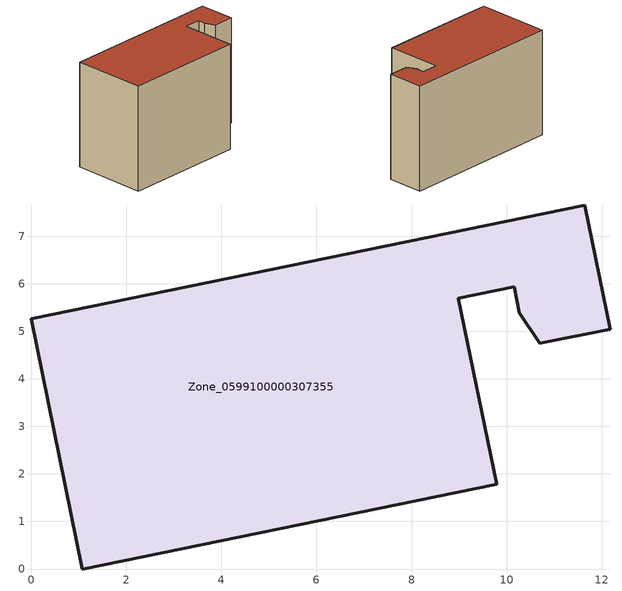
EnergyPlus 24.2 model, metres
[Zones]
Zone_0599100000307355
 floor ground (C_G): 12.18,5.05 10.7,4.75 10.27,5.39 10.16,5.94 8.98,5.7 9.79,1.78 1.07,0 0,5.27 11.65,7.66 z0
 wall outside (C_F): 1.07,0 9.79,1.78 8.98,5.7 10.16,5.94 10.27,5.39 10.7,4.75 12.18,5.05 11.65,7.66 0,5.27 1.07,0 z0:7.75
 roof outside (C_R): 10.7,4.75 12.18,5.05 11.65,7.66 0,5.27 1.07,0 9.79,1.78 8.98,5.7 10.16,5.94 10.27,5.39 z7.75
[BUILDING]
Pand.0599100000307355: North Axis=0; Terrain=City; Loads Convergence Tolerance Value=0.04; Temperature Convergence Tolerance Value=0.4; Solar Distribution=FullExterior; Maximum Number of Warmup Days=25; Minimum Number of Warmup Days=1
[Site:Location]
Rotterdam.The.Hague.AP_ZH_NLD Design_Conditions: Latitude=51.96; Longitude=4.45; Time Zone=1; Elevation=-4.5
[SITE:GROUNDTEMPERATURE:BUILDINGSURFACE]
18, 18, 18, 18, 18, 18, 18, 18, 18, 18, 18, 18
[MATERIAL] Thermal Absorptance=0.9; Solar Absorptance=0.7; Visible Absorptance=0.7
Name | Roughness | Thickness | Conductivity | Density | Specific Heat
G.TI.1975-1991 | MediumSmooth | 0.15 | 0.288461 | 540 | 1210
F.TI.1975-1991 | Rough | 0.3 | 0.230769 | 1920 | 840
R.TI.1975-1991 | MediumRough | 0.2 | 0.153846 | 1500 | 1000
[CONSTRUCTION]
C_G: G.TI.1975-1991
C_F: F.TI.1975-1991
C_R: R.TI.1975-1991
[ZONE]
Zone_0599100000307355: Type=1; Multiplier=1; Ceiling Height=Autocalculate; Volume=Autocalculate; Floor Area=autocalculate; Part of Total Floor Area=Yes
[ZONEINFILTRATION:DESIGNFLOWRATE]
Infil_Zone_0599100000307355: Zone or ZoneList or Space or SpaceList=Zone_0599100000307355; Schedule=AlwaysOn; Design Flow Rate Calculation Method=Flow/Area; Flow Rate per Floor Area=0.003; Constant Term Coefficient=1; Temperature Term Coefficient=0; Velocity Term Coefficient=0; Velocity Squared Term Coefficient=0
[HVACTEMPLATE:ZONE:IDEALLOADSAIRSYSTEM]
Zone_0599100000307355: Maximum Heating Supply Air Temperature=50; Minimum Cooling Supply Air Temperature=13; Maximum Heating Supply Air Humidity Ratio=0.0156; Minimum Cooling Supply Air Humidity Ratio=0.0077; Heating Limit=NoLimit; Cooling Limit=NoLimit; Dehumidification Control Type=ConstantSensibleHeatRatio; Cooling Sensible Heat Ratio=0.7; Dehumidification Setpoint=60; Humidification Control Type=None; Humidification Setpoint=30; Outdoor Air Method=None; Outdoor Air Flow Rate per Person=0.00944; Outdoor Air Flow Rate per Zone Floor Area=0; Outdoor Air Flow Rate per Zone=0; Demand Controlled Ventilation Type=None; Outdoor Air Economizer Type=NoEconomizer; Heat Recovery Type=None; Sensible Heat Recovery Effectiveness=0.7; Latent Heat Recovery Effectiveness=0.65
[ZONECONTROL:THERMOSTAT]
ThermostatControl_Zone_0599100000307355: Zone or ZoneList=Zone_0599100000307355; Control Type Schedule=DualSetpointControlType; Control 1=Thermostat_Zone_0599100000307355; Temperature Difference Between Cutout And Setpoint=0
[THERMOSTATSETPOINT:DUALSETPOINT]
Thermostat_Zone_0599100000307355: Heating Setpoint Temperature Schedule=HeatingSetpoint_Zone_0599100000307355; Cooling Setpoint Temperature Schedule=CoolingSetpoint_Zone_0599100000307355
[SCHEDULE:COMPACT]
HeatingSetpoint_Zone_0599100000307355: Through: 12/31, For: AllDays, Until: 24:00, 21
CoolingSetpoint_Zone_0599100000307355: Through: 12/31, For: AllDays, Until: 24:00, 24
DualSetpointControlType: Through: 12/31, For: AllDays, Until: 24:00, 4
AlwaysOn: Through: 12/31, For: AllDays, Until: 24:00, 1
